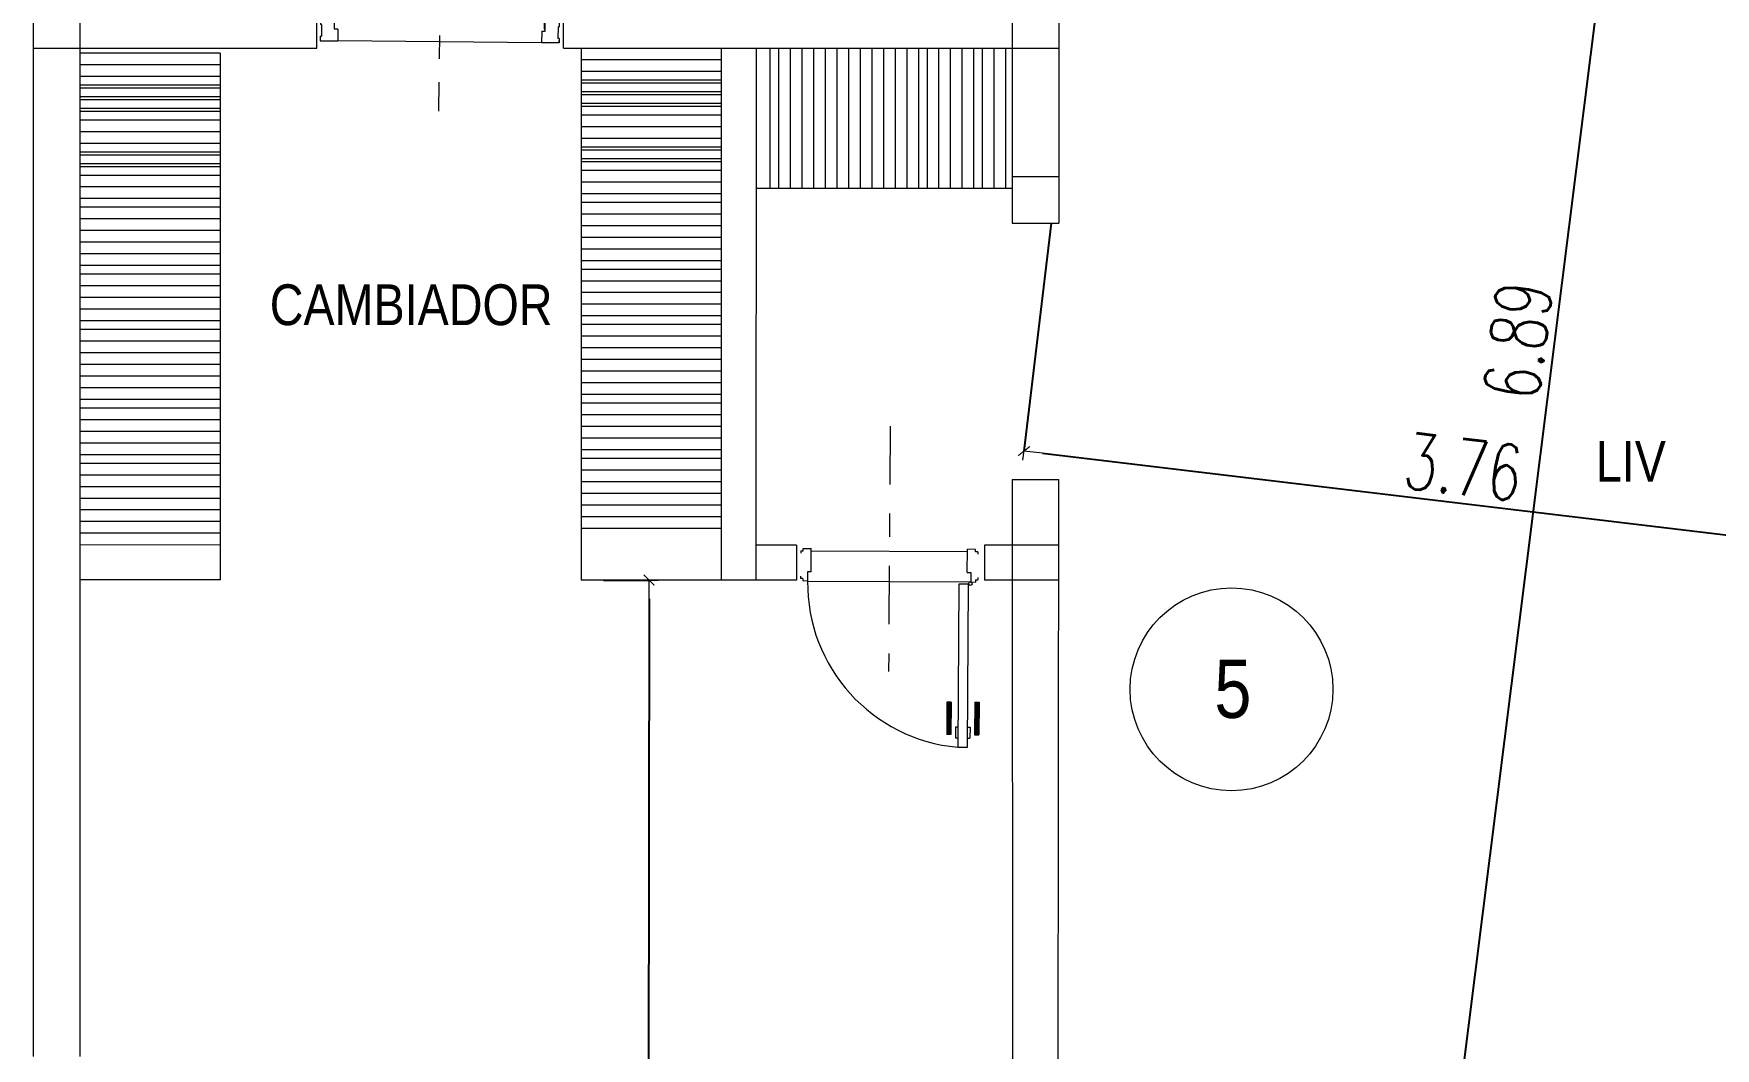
# Model space of a CAD drawing. Header units: millimetres. Extents: x 4525 to 9082, y 179 to 563.
# Drawn here: x 5279.43 to 5286.65, y 546.64 to 550.99 of the extents above; entities that cross this region are included whole.
import ezdxf

# ---------------------------------------------------------------- set-up
doc = ezdxf.new("R2010")
doc.units = ezdxf.units.MM
doc.header["$LTSCALE"] = 100
doc.linetypes.add('ACAD_ISO04W100', pattern=[30, 24, -3, 0, -3])
doc.linetypes.add('DASHDOT2', pattern=[0.5, 0.25, -0.125, 0, -0.125])
doc.layers.get('DEFPOINTS').update_dxf_attribs({"lineweight": 5})
for name, color, linetype, lineweight in [('000-Ejes', 251, 'ACAD_ISO04W100', 5), ('004-Carpinterias', 1, 'Continuous', 18), ('004-Carpinterias Puertas', 1, 'Continuous', 13), ('006-Cotas parciales', 7, 'Continuous', 5), ('A01-Barrido', 250, 'Continuous', 5), ('A01-Carpinterias', 1, 'Continuous', 18), ('HATCH MUROS', 251, 'Continuous', 9)]:
    doc.layers.add(name, color=color, linetype=linetype, lineweight=lineweight)
doc.styles.add('AREAL', font='ARIALN.TTF')
doc.styles.add('COTAS', font='ROMANS.shx', dxfattribs={"width": 0.7})
doc.dimstyles.new('COTA40', dxfattribs={"dimscale": 0.4, "dimtxt": 0.3, "dimasz": 0.2, "dimexe": 0, "dimexo": 0, "dimgap": 0.09, "dimtad": 1, "dimzin": 0, "dimdsep": 46, "dimtxsty": 'COTAS', "dimblk1": 'COTA_N', "dimblk2": 'COTA_N', "dimsah": 1, "dimcen": 0.1, "dimclrd": 1, "dimclre": 8, "dimclrt": 5, "dimaunit": 1, "dimadec": 3, "dimazin": 0, "dimtfac": 1, "dimtix": 1, "dimtmove": 2, "dimatfit": 3, "dimldrblk": 'COTA_N', "dimfxl": 0, "dimtolj": 1, "dimtzin": 0, "dimarcsym": 0})

# ---------------------------------------------------------------- blocks, each defined once
blk = doc.blocks.new('COTA_N')
for p, q in [((-1, 0), (0, 0)), ((0, 0.5), (0, -0.5))]:
    blk.add_line(p, q)
at = {"const_width": 0.065}
blk.add_lwpolyline([(0.141, 0.141), (0.283, 0.283), (0, 0), (-0.141, -0.141), (-0.283, -0.283)], dxfattribs=at)
blk = doc.blocks.new('*D606')
at = {"layer": '006-Cotas parciales', "color": 1, "lineweight": -2, "ltscale": 100}
blk.add_line((5286.3762, 552.9939), (5285.5378, 546.3188), dxfattribs=at)
at = {"layer": 'DEFPOINTS', "color": 0, "ltscale": 100}
for p in [(5286.3862, 553.0733), (5285.5278, 546.2394), (5285.5278, 546.2394)]:
    blk.add_point(p, dxfattribs=at)
at = {"layer": '006-Cotas parciales', "color": 1, "lineweight": -2, "ltscale": 100, "yscale": 0.08000000000000002, "zscale": 0.08000000000000007}
for p, xscale, rotation in [((5286.3862, 553.0733), 0.08, 82.84064044521959), ((5285.5278, 546.2394), 0.08000000000000002, 262.8406404452196)]:
    blk.add_blockref('COTA_N', p, dxfattribs=dict(at, xscale=xscale, rotation=rotation))
at = {"layer": '006-Cotas parciales', "color": 5, "ltscale": 100, "insert": (5285.8022, 549.6758), "char_height": 0.12, "attachment_point": 5, "rotation": 82.84064, "style": 'COTAS'}
blk.add_mtext('\\A1;{\\H2x;6.89}', dxfattribs=at)
blk = doc.blocks.new('*D607')
at = {"layer": '006-Cotas parciales', "color": 8, "lineweight": -2, "ltscale": 100}
for p, q in [((5283.7991, 550.1797), (5283.6823, 549.2016)), ((5287.5325, 549.7338), (5287.4157, 548.7557))]:
    blk.add_line(p, q, dxfattribs=at)
at = {"layer": '006-Cotas parciales', "color": 1, "lineweight": -2, "ltscale": 100}
blk.add_line((5283.7617, 549.1921), (5287.3362, 548.7652), dxfattribs=at)
at = {"layer": 'DEFPOINTS', "color": 0, "ltscale": 100}
for p in [(5283.7991, 550.1797), (5287.5325, 549.7338), (5287.4157, 548.7557)]:
    blk.add_point(p, dxfattribs=at)
at = {"layer": '006-Cotas parciales', "color": 1, "lineweight": -2, "ltscale": 100, "xscale": 0.08000000000000002, "yscale": 0.08000000000000002, "zscale": 0.08000000000000007}
for p, rotation in [((5283.6823, 549.2016), 173.188611111112), ((5287.4157, 548.7557), 353.188611111112)]:
    blk.add_blockref('COTA_N', p, dxfattribs=dict(at, rotation=rotation))
at = {"layer": '006-Cotas parciales', "color": 5, "ltscale": 100, "insert": (5285.5675, 549.1335), "char_height": 0.12, "attachment_point": 5, "rotation": 353.18861, "style": 'COTAS'}
blk.add_mtext('\\A1;{\\H2x;3.76}', dxfattribs=at)
blk = doc.blocks.new('*D608')
at = {"layer": '006-Cotas parciales', "color": 8, "lineweight": -2, "ltscale": 100}
for p, q in [((5281.8778, 548.6484), (5282.0733, 548.6483)), ((5281.8738, 543.6487), (5282.0693, 543.6485))]:
    blk.add_line(p, q, dxfattribs=at)
at = {"layer": '006-Cotas parciales', "color": 1, "lineweight": -2, "ltscale": 100}
blk.add_line((5282.0732, 548.5683), (5282.0693, 543.7285), dxfattribs=at)
at = {"layer": 'DEFPOINTS', "color": 0, "ltscale": 100}
for p in [(5281.8778, 548.6484), (5281.8738, 543.6487), (5282.0693, 543.6485)]:
    blk.add_point(p, dxfattribs=at)
at = {"layer": '006-Cotas parciales', "color": 1, "lineweight": -2, "ltscale": 100, "xscale": 0.08000000000000002, "yscale": 0.08000000000000002, "zscale": 0.08000000000000007}
for p, rotation in [((5282.0733, 548.6483), 89.95413492618577), ((5282.0693, 543.6485), 269.9541349261858)]:
    blk.add_blockref('COTA_N', p, dxfattribs=dict(at, rotation=rotation))
at = {"layer": '006-Cotas parciales', "color": 5, "ltscale": 100, "insert": (5281.9153, 546.1485), "char_height": 0.12, "attachment_point": 5, "rotation": 89.95413, "style": 'COTAS'}
blk.add_mtext('\\A1;{\\H2x;5.00}', dxfattribs=at)
blk = doc.blocks.new('PUERTA 1.04 0.90 PT')
at = {"layer": '000-Ejes', "linetype": 'DASHDOT2', "ltscale": 0.005}
blk.add_line((804.5839, 1061.0202), (803.7391, 1061.0202), dxfattribs=at)
at = {"layer": '004-Carpinterias', "color": 1, "linetype": 'Continuous'}
for p, q in [((803.486, 1060.6807), (803.346, 1060.6807)), ((803.346, 1060.6627), (803.346, 1060.6807)), ((803.486, 1060.6627), (803.486, 1060.6807)), ((803.266, 1060.6057), (803.266, 1060.5907)), ((803.281, 1060.6057), (803.266, 1060.6057)), ((803.266, 1060.6057), (803.266, 1060.5907)), ((803.281, 1060.6327), (803.281, 1060.6057)), ((803.331, 1060.6327), (803.331, 1060.6427)), ((803.379, 1060.6427), (803.331, 1060.6427)), ((803.486, 1060.6627), (803.346, 1060.6627)), ((803.379, 1060.6327), (803.379, 1060.6427)), ((803.331, 1060.5907), (803.331, 1060.5807)), ((803.379, 1060.5807), (803.331, 1060.5807)), ((803.346, 1060.5607), (803.346, 1060.5427)), ((803.486, 1060.5607), (803.346, 1060.5607)), ((803.486, 1060.5427), (803.346, 1060.5427)), ((803.379, 1060.5907), (803.379, 1060.5807)), ((803.486, 1060.5607), (803.486, 1060.5427))]:
    blk.add_line(p, q, dxfattribs=at)
at = {"layer": '004-Carpinterias', "linetype": 'Continuous'}
for p, q in [((804.181, 1060.6327), (803.281, 1060.6327)), ((803.266, 1060.5907), (804.181, 1060.5907))]:
    blk.add_line(p, q, dxfattribs=at)
at = {"layer": '004-Carpinterias', "ltscale": 0.01, "const_width": 0.02}
for points in [[(803.486, 1060.6717), (803.346, 1060.6717)], [(803.486, 1060.5517), (803.346, 1060.5517)]]:
    blk.add_lwpolyline(points, dxfattribs=at)
at = {"layer": 'A01-Barrido', "linetype": 'Continuous'}
for p, q in [((804.197, 1061.4727), (804.196, 1060.5677)), ((804.286, 1060.5827), (804.287, 1061.4577))]:
    blk.add_line(p, q, dxfattribs=at)
for points in [[(804.181, 1060.5783), (804.181, 1060.6127), (804.186, 1060.6127), (804.186, 1060.5802)], [(804.1935, 1060.5727), (804.226, 1060.5727), (804.226, 1060.5677), (804.1916, 1060.5677)]]:
    blk.add_lwpolyline(points, dxfattribs=at)
blk.add_circle((804.186, 1060.5727), 0.0075, dxfattribs=at)
blk.add_arc((804.1773, 1060.5747), 0.8982, 88.74842, 176.29809, dxfattribs=at)
at = {"layer": 'A01-Carpinterias', "linetype": 'Continuous'}
for p, q in [((804.197, 1061.4727), (804.197, 1061.5327)), ((804.197, 1061.5327), (804.217, 1061.5327)), ((804.217, 1061.5277), (804.217, 1061.5327)), ((804.267, 1061.5327), (804.267, 1061.5277)), ((804.267, 1061.5327), (804.287, 1061.5327)), ((804.287, 1061.5327), (804.287, 1061.4577)), ((804.287, 1061.5327), (804.287, 1061.5327)), ((804.237, 1061.4727), (804.197, 1061.4727)), ((804.217, 1061.5277), (804.267, 1061.5277)), ((804.237, 1061.4577), (804.237, 1061.4727)), ((804.237, 1061.4577), (804.287, 1061.4577)), ((804.181, 1060.5907), (804.181, 1060.6327)), ((804.196, 1060.5677), (804.196, 1060.5477)), ((804.236, 1060.5677), (804.196, 1060.5677)), ((804.196, 1060.5477), (804.196, 1060.5077)), ((804.196, 1060.5477), (804.196, 1060.5477)), ((804.236, 1060.5827), (804.286, 1060.5827)), ((804.236, 1060.5827), (804.236, 1060.5677)), ((804.286, 1060.5077), (804.286, 1060.5827)), ((804.196, 1060.5077), (804.206, 1060.5077)), ((804.196, 1060.5077), (804.217, 1060.5077)), ((804.217, 1060.5127), (804.217, 1060.5077)), ((804.217, 1060.5127), (804.267, 1060.5127)), ((804.267, 1060.5077), (804.267, 1060.5127)), ((804.267, 1060.5077), (804.286, 1060.5077)), ((804.286, 1060.5077), (804.276, 1060.5077))]:
    blk.add_line(p, q, dxfattribs=at)
blk = doc.blocks.new('PUERTA 0.70 DURLOCK')
at = {"layer": '000-Ejes', "linetype": 'DASHDOT2', "ltscale": 0.01}
blk.add_line((0.38, -0.6465), (0.38, 0.4065), dxfattribs=at)
at = {"layer": '004-Carpinterias', "linetype": 'Continuous'}
for p, q in [((0.009, 0.6755), (-0.009, 0.6755)), ((-0.009, 0.5355), (-0.009, 0.6755)), ((0.009, 0.5355), (0.009, 0.6755)), ((0.039, 0.6905), (0.029, 0.6905)), ((0.029, 0.6425), (0.029, 0.6905)), ((0.081, 0.6905), (0.091, 0.6905)), ((0.091, 0.6425), (0.091, 0.6905)), ((0.111, 0.6755), (0.129, 0.6755)), ((0.111, 0.5355), (0.111, 0.6755)), ((0.129, 0.5355), (0.129, 0.6755)), ((0.039, 0.6425), (0.029, 0.6425)), ((0.081, 0.6425), (0.091, 0.6425)), ((0.009, 0.5355), (-0.009, 0.5355)), ((0.111, 0.5355), (0.129, 0.5355)), ((0.01, 0.01), (0, 0.01)), ((0, 0), (0, 0.01)), ((0.03, 0.02), (0.01, 0.02)), ((0.01, 0.01), (0.01, 0.02)), ((0.03, -0.02), (0.03, 0.02)), ((0.73, 0.02), (0.75, 0.02)), ((0.73, -0.02), (0.73, 0.02)), ((0.75, 0.01), (0.75, 0.02)), ((0.75, 0.01), (0.76, 0.01)), ((0.76, 0), (0.76, 0.01)), ((0.045, -0.02), (0.03, -0.02)), ((0.045, -0.02), (0.045, -0.12)), ((0.715, -0.02), (0.715, -0.12)), ((0.715, -0.02), (0.73, -0.02)), ((0, -0.11), (0, -0.1)), ((0, -0.11), (0.01, -0.11)), ((0.01, -0.11), (0.01, -0.12)), ((0.01, -0.12), (0.045, -0.12)), ((0.75, -0.12), (0.715, -0.12)), ((0.76, -0.11), (0.75, -0.11)), ((0.75, -0.11), (0.75, -0.12)), ((0.76, -0.11), (0.76, -0.1))]:
    blk.add_line(p, q, dxfattribs=at)
blk.add_lwpolyline([(0.039, 0.729), (0.039, 0.029), (0.081, 0.029), (0.081, 0.729)], close=True, dxfattribs=at)
at = {"layer": '004-Carpinterias', "ltscale": 0.01, "const_width": 0.02}
for points in [[(0, 0.5355), (0, 0.6755)], [(0.122, 0.5355), (0.12, 0.6755)]]:
    blk.add_lwpolyline(points, dxfattribs=at)
at = {"layer": 'A01-Barrido', "linetype": 'Continuous'}
for p, q in [((0.73, 0.02), (0.03, 0.02)), ((0.715, -0.11), (0.045, -0.11))]:
    blk.add_line(p, q, dxfattribs=at)
blk.add_circle((0.0315, 0.0275), 0.0075, dxfattribs=at)
blk.add_arc((0.0227, 0.0241), 0.7073, 359.66564, 85.27469, dxfattribs=at)

msp = doc.modelspace()

# ---------------------------------------------------------------- linework, layer by layer
at = {"layer": 'HATCH MUROS', "color": 0, "linetype": 'ByBlock', "ltscale": 100}
for p, q in [((5283.8321, 553.5798, 1.9186), (5283.8321, 550.1797, 1.9186)), ((5279.432, 546.6043, 1.9186), (5279.432, 553.3798, 1.9186)), ((5279.632, 546.6043, 1.9186), (5279.632, 553.3798, 1.9186)), ((5280.647, 550.9298, 1.9186), (5280.647, 551.0798, 1.9186)), ((5281.7064, 550.9297, 1.9186), (5281.7065, 551.0798, 1.9186)), ((5283.6322, 551.0797, 1.9186), (5283.6322, 550.1797, 1.9186)), ((5279.432, 550.9298, 1.9186), (5280.647, 550.9298, 1.9186)), ((5280.232, 550.9088, 15.349), (5280.232, 548.6486, 1.9186)), ((5281.7064, 550.9297, 1.9186), (5283.8321, 550.9297, 1.9186)), ((5281.7822, 550.9298, 1.9186), (5281.782, 548.6484, 1.9186)), ((5282.3822, 550.9298, 1.9186), (5282.382, 548.6484, 1.9186)), ((5282.3822, 550.9298, 1.9186), (5282.3822, 548.8697, -11.5118)), ((5282.5322, 550.9297, 1.9186), (5282.532, 548.6483, 1.9186)), ((5282.5321, 550.3297, 1.9186), (5283.6322, 550.3297, 1.9186)), ((5283.6322, 550.3797, 1.9186), (5283.8321, 550.3797, 1.9186)), ((5283.6322, 550.3797, 1.9186), (5283.6322, 550.1797, 1.9186)), ((5283.8321, 550.3797, 1.9186), (5283.8321, 550.1797, 1.9186)), ((5283.6322, 550.1797, 1.9186), (5283.8321, 550.1797, 1.9186)), ((5283.6322, 549.0797, 1.9186), (5283.8321, 549.0797, 1.9186)), ((5283.6322, 549.0797, 1.9186), (5283.6323, 546.4663, 1.9186)), ((5283.8286, 546.2415, 1.9186), (5283.8321, 549.0797, 1.9186)), ((5282.7053, 548.7982, 1.9186), (5282.532, 548.7982, 1.9186))]:
    msp.add_line(p, q, dxfattribs=at)
at = {"layer": 'HATCH MUROS', "ltscale": 100}
for p, q in [((5280.232, 550.9088, 15.349), (5279.632, 550.9088, 15.349)), ((5282.5932, 550.3297, 3.8373), (5282.5932, 550.9297, 3.8373)), ((5282.5932, 550.3297, 3.8373), (5282.5932, 550.9297, 3.8373)), ((5282.6303, 550.3297, 5.7559), (5282.6303, 550.9297, 5.7559)), ((5282.6803, 550.3297, 5.7559), (5282.6803, 550.9297, 5.7559)), ((5282.7303, 550.3297, 5.7559), (5282.7303, 550.9297, 5.7559)), ((5282.7803, 550.3297, 5.7559), (5282.7803, 550.9297, 5.7559)), ((5282.8303, 550.3297, 5.7559), (5282.8303, 550.9297, 5.7559)), ((5282.8803, 550.3297, 5.7559), (5282.8803, 550.9297, 5.7559)), ((5282.9303, 550.3297, 5.7559), (5282.9303, 550.9297, 5.7559)), ((5282.9803, 550.3297, 5.7559), (5282.9803, 550.9297, 5.7559)), ((5283.0303, 550.3297, 5.7559), (5283.0303, 550.9297, 5.7559)), ((5283.0803, 550.3297, 5.7559), (5283.0803, 550.9297, 5.7559)), ((5283.1303, 550.3297, 5.7559), (5283.1303, 550.9297, 5.7559)), ((5283.1803, 550.3297, 5.7559), (5283.1803, 550.9297, 5.7559)), ((5283.2303, 550.3297, 5.7559), (5283.2303, 550.9297, 5.7559)), ((5283.2303, 550.3297, 5.7559), (5283.2303, 550.9297, 5.7559)), ((5283.2675, 550.3297, 7.6745), (5283.2675, 550.9297, 7.6745)), ((5283.3175, 550.3297, 7.6745), (5283.3175, 550.9297, 7.6745)), ((5283.3675, 550.3297, 7.6745), (5283.3675, 550.9297, 7.6745)), ((5283.3675, 550.3297, 7.6745), (5283.3675, 550.9297, 7.6745)), ((5283.4175, 550.3297, 7.6745), (5283.4175, 550.9297, 7.6745)), ((5283.4675, 550.3297, 7.6745), (5283.4675, 550.9297, 7.6745)), ((5283.4675, 550.3297, 7.6745), (5283.4675, 550.9297, 7.6745)), ((5283.5046, 550.3297, 9.5931), (5283.5046, 550.9297, 9.5931)), ((5283.5546, 550.3297, 9.5931), (5283.5546, 550.9297, 9.5931)), ((5283.6046, 550.3297, 9.5931), (5283.6046, 550.9297, 9.5931)), ((5280.232, 550.8588, 15.349), (5279.632, 550.8588, 15.349)), ((5280.232, 550.8588, 15.349), (5279.8051, 550.8588, 15.349)), ((5282.3822, 550.8798, 1.9186), (5281.7822, 550.8798, 1.9186)), ((5282.3822, 550.8798, 1.9186), (5281.9552, 550.8798, 1.9186)), ((5280.232, 550.8088, 15.349), (5279.632, 550.8088, 15.349)), ((5280.232, 550.7717, 13.4304), (5279.632, 550.7717, 13.4304)), ((5280.232, 550.7588, 15.349), (5279.632, 550.7588, 15.349)), ((5282.3822, 550.8298, 1.9186), (5281.7822, 550.8298, 1.9186)), ((5282.3822, 550.7926), (5281.7822, 550.7926)), ((5282.3822, 550.7798, 1.9186), (5281.7822, 550.7798, 1.9186)), ((5280.232, 550.7217, 13.4304), (5279.632, 550.7217, 13.4304)), ((5280.232, 550.7088, 15.349), (5279.632, 550.7088, 15.349)), ((5280.232, 550.7217, 13.4304), (5279.8051, 550.7217, 13.4304)), ((5282.3822, 550.7426), (5281.7822, 550.7426)), ((5282.3822, 550.7298, 1.9186), (5281.7822, 550.7298, 1.9186)), ((5282.3822, 550.6926), (5281.7822, 550.6926)), ((5282.3822, 550.7426), (5281.9552, 550.7426)), ((5282.7303, 550.3297, 5.7559), (5282.7303, 550.7567, 5.7559)), ((5282.9303, 550.3297, 5.7559), (5282.9303, 550.7567, 5.7559)), ((5283.1303, 550.3297, 5.7559), (5283.1303, 550.7567, 5.7559)), ((5283.3675, 550.3297, 7.6745), (5283.3675, 550.7567, 7.6745)), ((5283.3675, 550.3297, 7.6745), (5283.3675, 550.7567, 7.6745)), ((5283.6046, 550.3297, 9.5931), (5283.6046, 550.7567, 9.5931)), ((5280.232, 550.6717, 13.4304), (5279.632, 550.6717, 13.4304)), ((5280.232, 550.6588, 15.349), (5279.632, 550.6588, 15.349)), ((5280.232, 550.6588, 15.349), (5279.632, 550.6588, 15.349)), ((5280.232, 550.6217, 13.4304), (5279.632, 550.6217, 13.4304)), ((5280.232, 550.6217, 13.4304), (5279.632, 550.6217, 13.4304)), ((5280.232, 550.6217, 13.4304), (5279.632, 550.6217, 13.4304)), ((5280.232, 550.6588, 15.349), (5279.8051, 550.6588, 15.349)), ((5282.3822, 550.6798, 1.9186), (5281.7822, 550.6798, 1.9186)), ((5282.3822, 550.6798, 1.9186), (5281.7822, 550.6798, 1.9186)), ((5282.3822, 550.6426), (5281.7822, 550.6426)), ((5282.3822, 550.6426), (5281.7822, 550.6426)), ((5282.3822, 550.6426), (5281.7822, 550.6426)), ((5282.3822, 550.6798, 1.9186), (5281.9552, 550.6798, 1.9186)), ((5280.232, 550.5717, 13.4304), (5279.632, 550.5717, 13.4304)), ((5280.232, 550.5717, 13.4304), (5279.632, 550.5717, 13.4304)), ((5282.3822, 550.5926), (5281.7822, 550.5926)), ((5282.3822, 550.5926), (5281.7822, 550.5926)), ((5282.3822, 550.5426), (5281.7822, 550.5426)), ((5282.3822, 550.5426), (5281.7822, 550.5426)), ((5282.3822, 550.5426), (5281.7822, 550.5426)), ((5282.3822, 550.5426), (5281.7822, 550.5426)), ((5282.3822, 550.5426), (5281.9552, 550.5426)), ((5282.3822, 550.5426), (5281.9552, 550.5426)), ((5282.3822, 550.5426), (5281.9552, 550.5426)), ((5280.232, 550.5217, 13.4304), (5279.632, 550.5217, 13.4304)), ((5280.232, 550.5217, 13.4304), (5279.632, 550.5217, 13.4304)), ((5280.232, 550.5217, 13.4304), (5279.632, 550.5217, 13.4304)), ((5280.232, 550.5217, 13.4304), (5279.632, 550.5217, 13.4304)), ((5280.232, 550.4845, 11.5118), (5279.632, 550.4845, 11.5118)), ((5280.232, 550.4845, 11.5118), (5279.632, 550.4845, 11.5118)), ((5280.232, 550.4717, 13.4304), (5279.632, 550.4717, 13.4304)), ((5280.232, 550.5217, 13.4304), (5279.8051, 550.5217, 13.4304)), ((5280.232, 550.5217, 13.4304), (5279.8051, 550.5217, 13.4304)), ((5280.232, 550.5217, 13.4304), (5279.8051, 550.5217, 13.4304)), ((5282.3822, 550.5055, -1.9186), (5281.7822, 550.5055, -1.9186)), ((5282.3822, 550.5055, -1.9186), (5281.7822, 550.5055, -1.9186)), ((5282.3822, 550.4926), (5281.7822, 550.4926)), ((5280.232, 550.4345, 11.5118), (5279.632, 550.4345, 11.5118)), ((5280.232, 550.4217, 13.4304), (5279.632, 550.4217, 13.4304)), ((5282.3822, 550.4555, -1.9186), (5281.7822, 550.4555, -1.9186)), ((5282.3822, 550.4426), (5281.7822, 550.4426)), ((5282.3822, 550.4055, -1.9186), (5281.7822, 550.4055, -1.9186)), ((5282.3822, 550.4055, -1.9186), (5281.7822, 550.4055, -1.9186)), ((5282.3822, 550.4055, -1.9186), (5281.7822, 550.4055, -1.9186)), ((5282.3822, 550.4055, -1.9186), (5281.7822, 550.4055, -1.9186)), ((5282.3822, 550.4055, -1.9186), (5281.9552, 550.4055, -1.9186)), ((5282.3822, 550.4055, -1.9186), (5281.9552, 550.4055, -1.9186)), ((5280.232, 550.3845, 11.5118), (5279.632, 550.3845, 11.5118)), ((5280.232, 550.3845, 11.5118), (5279.632, 550.3845, 11.5118)), ((5280.232, 550.3845, 11.5118), (5279.632, 550.3845, 11.5118)), ((5280.232, 550.3845, 11.5118), (5279.632, 550.3845, 11.5118)), ((5280.232, 550.3345, 11.5118), (5279.632, 550.3345, 11.5118)), ((5280.232, 550.3845, 11.5118), (5279.8051, 550.3845, 11.5118)), ((5280.232, 550.3845, 11.5118), (5279.8051, 550.3845, 11.5118)), ((5282.3822, 550.3555, -1.9186), (5281.7822, 550.3555, -1.9186)), ((5280.232, 550.2845, 11.5118), (5279.632, 550.2845, 11.5118)), ((5282.3822, 550.3055, -1.9186), (5281.7822, 550.3055, -1.9186)), ((5282.3822, 550.2683, -3.8373), (5281.7822, 550.2683, -3.8373)), ((5282.3822, 550.2683, -3.8373), (5281.7822, 550.2683, -3.8373)), ((5282.3822, 550.2683, -3.8373), (5281.7822, 550.2683, -3.8373)), ((5280.232, 550.2474, 9.5931), (5279.632, 550.2474, 9.5931)), ((5280.232, 550.2474, 9.5931), (5279.632, 550.2474, 9.5931)), ((5280.232, 550.2474, 9.5931), (5279.632, 550.2474, 9.5931)), ((5280.232, 550.1974, 9.5931), (5279.632, 550.1974, 9.5931)), ((5280.232, 550.1974, 9.5931), (5279.8051, 550.1974, 9.5931)), ((5282.3822, 550.2183, -3.8373), (5281.7822, 550.2183, -3.8373)), ((5282.3822, 550.2183, -3.8373), (5281.9552, 550.2183, -3.8373)), ((5280.232, 550.1474, 9.5931), (5279.632, 550.1474, 9.5931)), ((5282.3822, 550.1683, -3.8373), (5281.7822, 550.1683, -3.8373)), ((5282.3822, 550.1183, -3.8373), (5281.7822, 550.1183, -3.8373)), ((5280.232, 550.0974, 9.5931), (5279.632, 550.0974, 9.5931)), ((5280.232, 550.0474, 9.5931), (5279.632, 550.0474, 9.5931)), ((5282.3822, 550.0683, -3.8373), (5281.7822, 550.0683, -3.8373)), ((5280.232, 549.9974, 9.5931), (5279.632, 549.9974, 9.5931)), ((5280.232, 549.9974, 9.5931), (5279.632, 549.9974, 9.5931)), ((5280.232, 549.9974, 9.5931), (5279.8051, 549.9974, 9.5931)), ((5282.3822, 550.0183, -3.8373), (5281.7822, 550.0183, -3.8373)), ((5282.3822, 550.0183, -3.8373), (5281.7822, 550.0183, -3.8373)), ((5282.3822, 549.9812, -5.7559), (5281.7822, 549.9812, -5.7559)), ((5282.3822, 549.9812, -5.7559), (5281.7822, 549.9812, -5.7559)), ((5282.3822, 550.0183, -3.8373), (5281.9552, 550.0183, -3.8373)), ((5280.232, 549.9602, 7.6745), (5279.632, 549.9602, 7.6745)), ((5280.232, 549.9602, 7.6745), (5279.632, 549.9602, 7.6745)), ((5280.232, 549.9102, 7.6745), (5279.632, 549.9102, 7.6745)), ((5282.3822, 549.9312, -5.7559), (5281.7822, 549.9312, -5.7559)), ((5280.232, 549.8602, 7.6745), (5279.632, 549.8602, 7.6745)), ((5280.232, 549.8602, 7.6745), (5279.632, 549.8602, 7.6745)), ((5280.232, 549.8602, 7.6745), (5279.8051, 549.8602, 7.6745)), ((5280.232, 549.8602, 7.6745), (5279.8051, 549.8602, 7.6745)), ((5282.3822, 549.8812, -5.7559), (5281.7822, 549.8812, -5.7559)), ((5282.3822, 549.8812, -5.7559), (5281.7822, 549.8812, -5.7559)), ((5282.3822, 549.8312, -5.7559), (5281.7822, 549.8312, -5.7559)), ((5282.3822, 549.8812, -5.7559), (5281.9552, 549.8812, -5.7559)), ((5282.3822, 549.8812, -5.7559), (5281.9552, 549.8812, -5.7559)), ((5280.232, 549.8102, 7.6745), (5279.632, 549.8102, 7.6745)), ((5280.232, 549.7602, 7.6745), (5279.632, 549.7602, 7.6745)), ((5282.3822, 549.7812, -5.7559), (5281.7822, 549.7812, -5.7559)), ((5280.232, 549.7231, 5.7559), (5279.632, 549.7231, 5.7559)), ((5280.232, 549.7231, 5.7559), (5279.632, 549.7231, 5.7559)), ((5282.3822, 549.744, -7.6745), (5281.7822, 549.744, -7.6745)), ((5282.3822, 549.744, -7.6745), (5281.7822, 549.744, -7.6745)), ((5282.3822, 549.694, -7.6745), (5281.7822, 549.694, -7.6745)), ((5280.232, 549.6731, 5.7559), (5279.632, 549.6731, 5.7559)), ((5280.232, 549.6231, 5.7559), (5279.632, 549.6231, 5.7559)), ((5280.232, 549.6231, 5.7559), (5279.8051, 549.6231, 5.7559)), ((5282.3822, 549.644, -7.6745), (5281.7822, 549.644, -7.6745)), ((5282.3822, 549.644, -7.6745), (5281.9552, 549.644, -7.6745)), ((5280.232, 549.5731, 5.7559), (5279.632, 549.5731, 5.7559)), ((5282.3822, 549.594, -7.6745), (5281.7822, 549.594, -7.6745)), ((5282.3822, 549.544, -7.6745), (5281.7822, 549.544, -7.6745)), ((5280.232, 549.5231, 5.7559), (5279.632, 549.5231, 5.7559)), ((5280.232, 549.4731, 5.7559), (5279.632, 549.4731, 5.7559)), ((5282.3822, 549.494, -7.6745), (5281.7822, 549.494, -7.6745)), ((5280.232, 549.4231, 5.7559), (5279.632, 549.4231, 5.7559)), ((5280.232, 549.4231, 5.7559), (5279.632, 549.4231, 5.7559)), ((5280.232, 549.4231, 5.7559), (5279.8051, 549.4231, 5.7559)), ((5282.3822, 549.444, -7.6745), (5281.7822, 549.444, -7.6745)), ((5282.3822, 549.444, -7.6745), (5281.7822, 549.444, -7.6745)), ((5282.3822, 549.4069, -9.5931), (5281.7822, 549.4069, -9.5931)), ((5282.3822, 549.4069, -9.5931), (5281.7822, 549.4069, -9.5931)), ((5282.3822, 549.444, -7.6745), (5281.9552, 549.444, -7.6745)), ((5280.232, 549.3859, 3.8373), (5279.632, 549.3859, 3.8373)), ((5280.232, 549.3859, 3.8373), (5279.632, 549.3859, 3.8373)), ((5280.232, 549.3359, 3.8373), (5279.632, 549.3359, 3.8373)), ((5282.3822, 549.3569, -9.5931), (5281.7822, 549.3569, -9.5931)), ((5280.232, 549.2859, 3.8373), (5279.632, 549.2859, 3.8373)), ((5280.232, 549.2859, 3.8373), (5279.632, 549.2859, 3.8373)), ((5280.232, 549.2859, 3.8373), (5279.8051, 549.2859, 3.8373)), ((5280.232, 549.2859, 3.8373), (5279.8051, 549.2859, 3.8373)), ((5282.3822, 549.3069, -9.5931), (5281.7822, 549.3069, -9.5931)), ((5282.3822, 549.3069, -9.5931), (5281.7822, 549.3069, -9.5931)), ((5282.3822, 549.2569, -9.5931), (5281.7822, 549.2569, -9.5931)), ((5282.3822, 549.3069, -9.5931), (5281.9552, 549.3069, -9.5931)), ((5282.3822, 549.3069, -9.5931), (5281.9552, 549.3069, -9.5931)), ((5280.232, 549.2359, 3.8373), (5279.632, 549.2359, 3.8373)), ((5280.232, 549.1859, 3.8373), (5279.632, 549.1859, 3.8373)), ((5282.3822, 549.2069, -9.5931), (5281.7822, 549.2069, -9.5931)), ((5280.232, 549.1488, 1.9186), (5279.632, 549.1488, 1.9186)), ((5280.232, 549.1488, 1.9186), (5279.632, 549.1488, 1.9186)), ((5280.232, 549.0988, 1.9186), (5279.632, 549.0988, 1.9186)), ((5282.3822, 549.1697, -11.5118), (5281.7822, 549.1697, -11.5118)), ((5282.3822, 549.1697, -11.5118), (5281.7822, 549.1697, -11.5118)), ((5282.3822, 549.1197, -11.5118), (5281.7822, 549.1197, -11.5118)), ((5280.232, 549.0488, 1.9186), (5279.632, 549.0488, 1.9186)), ((5280.232, 549.0488, 1.9186), (5279.8051, 549.0488, 1.9186)), ((5282.3822, 549.0697, -11.5118), (5281.7822, 549.0697, -11.5118)), ((5282.3822, 549.0697, -11.5118), (5281.9552, 549.0697, -11.5118)), ((5280.232, 548.9988, 1.9186), (5279.632, 548.9988, 1.9186)), ((5282.3822, 549.0197, -11.5118), (5281.7822, 549.0197, -11.5118)), ((5282.3822, 548.9697, -11.5118), (5281.7822, 548.9697, -11.5118)), ((5280.232, 548.9488, 1.9186), (5279.632, 548.9488, 1.9186)), ((5280.232, 548.8988, 1.9186), (5279.632, 548.8988, 1.9186)), ((5282.3822, 548.9197, -11.5118), (5281.7822, 548.9197, -11.5118)), ((5280.232, 548.8488, 1.9186), (5279.632, 548.8488, 1.9186)), ((5280.232, 548.8488, 1.9186), (5279.8051, 548.8488, 1.9186)), ((5282.3822, 548.8697, -11.5118), (5281.7822, 548.8697, -11.5118)), ((5282.3822, 548.8697, -11.5118), (5281.9552, 548.8697, -11.5118))]:
    msp.add_line(p, q, dxfattribs=at)
at = {"layer": 'HATCH MUROS', "color": 0, "ltscale": 100}
for p, q in [((5280.232, 548.7986, 1.9186), (5279.6321, 548.7987, 1.9186)), ((5282.7053, 548.7982, 1.9186), (5282.7053, 548.6482, 1.9186)), ((5283.8329, 548.7982, 1.9186), (5283.5123, 548.7982, 1.9186)), ((5283.5123, 548.7982, 1.9186), (5283.5123, 548.6482, 1.9186)), ((5280.232, 548.6486, 1.9186), (5279.632, 548.6487, 1.9186)), ((5282.7053, 548.6483, 1.9186), (5281.782, 548.6484, 1.9186)), ((5283.8329, 548.6482, 1.9186), (5283.5123, 548.6482, 1.9186))]:
    msp.add_line(p, q, dxfattribs=at)
msp.add_circle((5284.5729, 548.1795), 0.4351, dxfattribs=at)

# ---------------------------------------------------------------- block references
at = {"layer": '004-Carpinterias', "rotation": 179.6596526274673}
msp.add_blockref('PUERTA 0.70 DURLOCK', (5283.4836, 548.6598, 1.9186), dxfattribs=at)
at = {"layer": '004-Carpinterias Puertas', "xscale": -1, "rotation": 89.41104120467509}
msp.add_blockref('PUERTA 1.04 0.90 PT', (6350.406, 1344.295, 1.9186), dxfattribs=at)

# ---------------------------------------------------------------- texts
at = {"style": 'AREAL'}
for s, height, p in [('CAMBIADOR', 0.17496, (5280.4454, 549.7418, 1.1486)), ('LIV', 0.17496, (5286.1364, 549.0705, -0.77)), ('5', 0.2499, (5284.4992, 548.0569, -1.1))]:
    msp.add_text(s, height=height, dxfattribs=at).set_placement(p)

# ---------------------------------------------------------------- dimensions: what is measured, and where the dimension line sits
at = {"layer": '006-Cotas parciales', "ltscale": 100}
for p1, p2, distance, picture, middle in [((5286.3862, 553.0733, 1.9186), (5285.5278, 546.2394, 1.9186), 0, '*D606', (5285.8022, 549.6758, 1.9186)), ((5281.8778, 548.6484, 1.9186), (5281.8738, 543.6487, 1.9186), 0.1954, '*D608', (5281.9153, 546.1485, 1.9186))]:
    dim = msp.add_aligned_dim(p1=p1, p2=p2, distance=distance, text='{\\H2x;<>}', dimstyle='COTA40', dxfattribs=at)
    dim.commit()
    dim.dimension.update_dxf_attribs({"geometry": picture, "text_midpoint": middle})
at = {"layer": '006-Cotas parciales', "color": 0, "ltscale": 100}
dim = msp.add_aligned_dim(p1=(5283.7991, 550.1797, 1.9186), p2=(5287.5325, 549.7338, 1.9186), distance=-0.9851, text='{\\H2x;<>}', dimstyle='COTA40', dxfattribs=at)
dim.commit()
dim.dimension.update_dxf_attribs({"geometry": '*D607', "text_midpoint": (5285.5675, 549.1335, 1.9186)})

doc.saveas('drawing.dxf')
